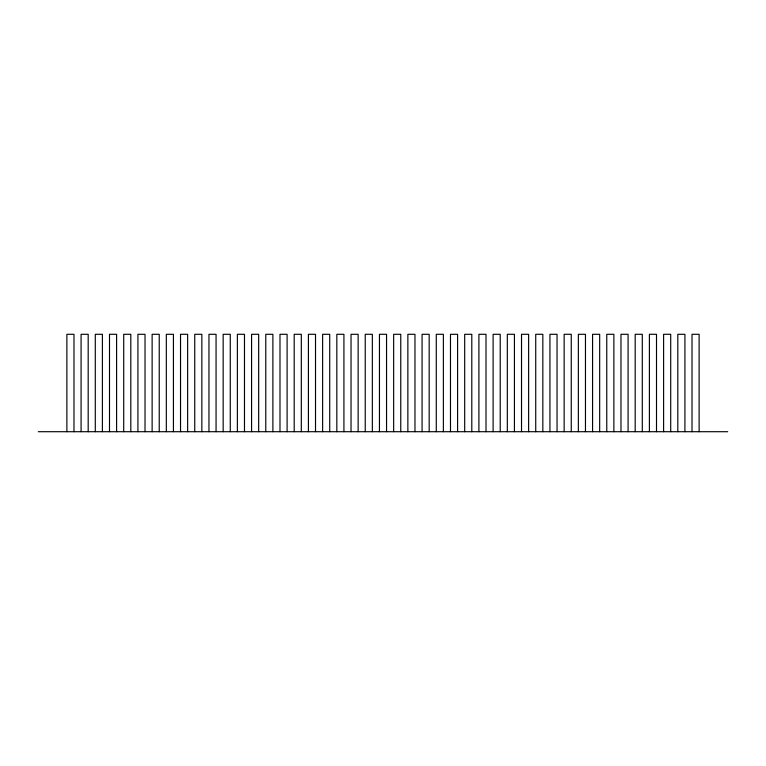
<?xml version="1.0" encoding="UTF-8"?>
<svg xmlns="http://www.w3.org/2000/svg" width="766" height="766" viewBox="0 0 766 766"><rect width="100%" height="100%" fill="white"/><g stroke="black" fill="none" stroke-linecap="round" stroke-linejoin="round"><path stroke-width="1.15" d="M38.3 431.708L727.7 431.708M699.119 431.708L699.119 334.292L692.014 334.292L692.014 431.708M684.919 431.708L684.919 334.292L677.814 334.292L677.814 431.708M670.71 431.708L670.71 334.292L663.605 334.292L663.605 431.708M656.5 431.708L656.5 334.292L649.396 334.292L649.396 431.708M642.291 431.708L642.291 334.292L635.186 334.292L635.186 431.708M628.082 431.708L628.082 334.292L620.977 334.292L620.977 431.708M613.872 431.708L613.872 334.292L606.768 334.292L606.768 431.708M599.673 431.708L599.673 334.292L592.568 334.292L592.568 431.708M585.463 431.708L585.463 334.292L578.359 334.292L578.359 431.708M571.254 431.708L571.254 334.292L564.149 334.292L564.149 431.708M557.045 431.708L557.045 334.292L549.94 334.292L549.94 431.708M542.835 431.708L542.835 334.292L535.731 334.292L535.731 431.708M528.626 431.708L528.626 334.292L521.522 334.292L521.522 431.708M514.426 431.708L514.426 334.292L507.322 334.292L507.322 431.708M500.217 431.708L500.217 334.292L493.113 334.292L493.113 431.708M486.008 431.708L486.008 334.292L478.903 334.292L478.903 431.708M471.799 431.708L471.799 334.292L464.694 334.292L464.694 431.708M457.589 431.708L457.589 334.292L450.485 334.292L450.485 431.708M443.38 431.708L443.38 334.292L436.275 334.292L436.275 431.708M429.171 431.708L429.171 334.292L422.076 334.292L422.076 431.708M414.971 431.708L414.971 334.292L407.866 334.292L407.866 431.708M400.762 431.708L400.762 334.292L393.657 334.292L393.657 431.708M386.552 431.708L386.552 334.292L379.448 334.292L379.448 431.708M372.343 431.708L372.343 334.292L365.238 334.292L365.238 431.708M358.134 431.708L358.134 334.292L351.029 334.292L351.029 431.708M343.924 431.708L343.924 334.292L336.829 334.292L336.829 431.708M329.725 431.708L329.725 334.292L322.62 334.292L322.62 431.708M315.515 431.708L315.515 334.292L308.411 334.292L308.411 431.708M301.306 431.708L301.306 334.292L294.201 334.292L294.201 431.708M287.097 431.708L287.097 334.292L279.992 334.292L279.992 431.708M272.887 431.708L272.887 334.292L265.783 334.292L265.783 431.708M258.678 431.708L258.678 334.292L251.574 334.292L251.574 431.708M244.478 431.708L244.478 334.292L237.374 334.292L237.374 431.708M230.269 431.708L230.269 334.292L223.165 334.292L223.165 431.708M216.06 431.708L216.06 334.292L208.955 334.292L208.955 431.708M201.851 431.708L201.851 334.292L194.746 334.292L194.746 431.708M187.641 431.708L187.641 334.292L180.537 334.292L180.537 431.708M173.432 431.708L173.432 334.292L166.327 334.292L166.327 431.708M159.232 431.708L159.232 334.292L152.128 334.292L152.128 431.708M145.023 431.708L145.023 334.292L137.918 334.292L137.918 431.708M130.814 431.708L130.814 334.292L123.709 334.292L123.709 431.708M116.604 431.708L116.604 334.292L109.5 334.292L109.5 431.708M102.395 431.708L102.395 334.292L95.29 334.292L95.29 431.708M88.186 431.708L88.186 334.292L81.081 334.292L81.081 431.708M73.986 431.708L73.986 334.292L66.881 334.292L66.881 431.708"/></g></svg>
